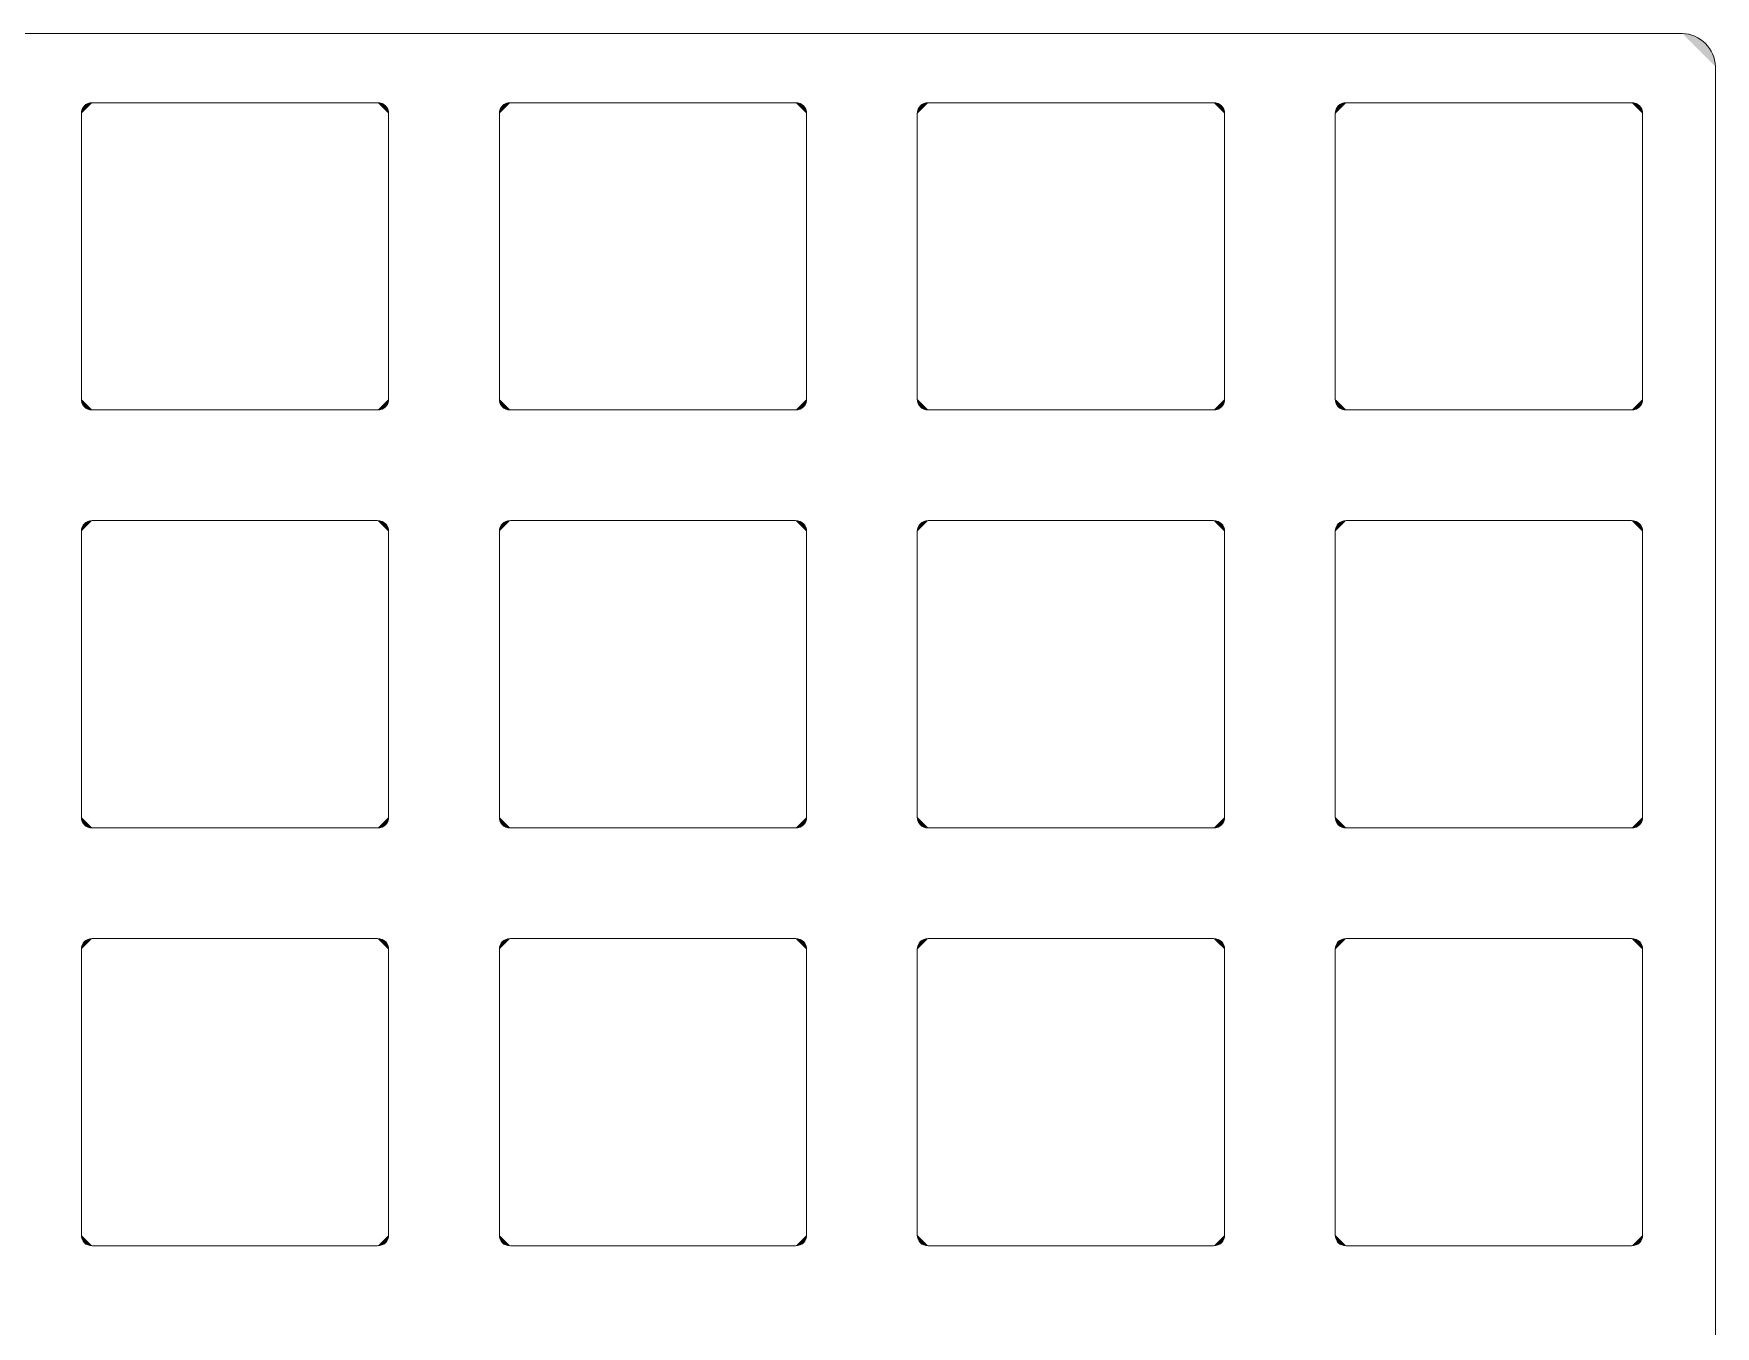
# Model space of a CAD drawing. Extents: x 173 to 988, y 261 to 653.
# Drawn here: x 770.4 to 987.6, y 476.6 to 643.6 of the extents above; entities that cross this region are included whole.
import ezdxf

# ---------------------------------------------------------------- set-up
doc = ezdxf.new("R2010")
doc.units = 0
doc.header["$MEASUREMENT"] = 0
doc.layers.add('Layer 1', color=7, linetype='Continuous', lineweight=0)

# ---------------------------------------------------------------- blocks, each defined once
blk = doc.blocks.new('Block_2')
at = {"layer": 'Layer 1', "true_color": 0x2f2d31, "transparency": 33554687}
h = blk.add_hatch(color=250, dxfattribs=at)
h.dxf.hatch_style = 2
edge = h.paths.add_edge_path()
edge.add_spline(control_points=[(938.55, 633.3), (938.55, 634.15), (939.12, 634.72), (939.97, 634.72)], knot_values=[0, 0, 0, 0, 1, 1, 1, 1], degree=3, periodic=0)
edge.add_line((939.97, 634.72), (938.55, 633.3))
h = blk.add_hatch(color=250, dxfattribs=at)
h.dxf.hatch_style = 2
edge = h.paths.add_edge_path()
edge.add_spline(control_points=[(939.97, 634.72), (939.97, 634.72), (976.82, 634.72), (976.82, 634.72)], knot_values=[0, 0, 0, 0, 1, 1, 1, 1], degree=3, periodic=0)
edge.add_line((976.82, 634.72), (939.97, 634.72))
h = blk.add_hatch(color=250, dxfattribs=at)
h.dxf.hatch_style = 2
edge = h.paths.add_edge_path()
edge.add_spline(control_points=[(884.56, 596.45), (884.56, 596.45), (884.56, 633.3), (884.56, 633.3)], knot_values=[0, 0, 0, 0, 1, 1, 1, 1], degree=3, periodic=0)
edge.add_line((884.56, 633.3), (884.56, 596.45))
h = blk.add_hatch(color=250, dxfattribs=at)
h.dxf.hatch_style = 2
edge = h.paths.add_edge_path()
edge.add_spline(control_points=[(978.24, 633.3), (978.24, 633.3), (978.24, 596.45), (978.24, 596.45)], knot_values=[0, 0, 0, 0, 1, 1, 1, 1], degree=3, periodic=0)
edge.add_line((978.24, 596.45), (978.24, 633.3))
h = blk.add_hatch(color=250, dxfattribs=at)
h.dxf.hatch_style = 2
edge = h.paths.add_edge_path()
edge.add_spline(control_points=[(777.99, 595.04), (777.14, 595.04), (776.58, 595.6), (776.58, 596.45)], knot_values=[0, 0, 0, 0, 1, 1, 1, 1], degree=3, periodic=0)
edge.add_line((776.58, 596.45), (777.99, 595.04))
h = blk.add_hatch(color=250, dxfattribs=at)
h.dxf.hatch_style = 2
edge = h.paths.add_edge_path()
edge.add_spline(control_points=[(922.83, 595.04), (922.83, 595.04), (885.98, 595.04), (885.98, 595.04)], knot_values=[0, 0, 0, 0, 1, 1, 1, 1], degree=3, periodic=0)
edge.add_line((885.98, 595.04), (922.83, 595.04))
h = blk.add_hatch(color=250, dxfattribs=at)
h.dxf.hatch_style = 2
edge = h.paths.add_edge_path()
edge.add_spline(control_points=[(976.82, 595.04), (976.82, 595.04), (939.97, 595.04), (939.97, 595.04)], knot_values=[0, 0, 0, 0, 1, 1, 1, 1], degree=3, periodic=0)
edge.add_line((939.97, 595.04), (976.82, 595.04))
h = blk.add_hatch(color=250, dxfattribs=at)
h.dxf.hatch_style = 2
edge = h.paths.add_edge_path()
edge.add_spline(control_points=[(776.58, 579.31), (776.58, 580.16), (777.14, 580.73), (777.99, 580.73)], knot_values=[0, 0, 0, 0, 1, 1, 1, 1], degree=3, periodic=0)
edge.add_line((777.99, 580.73), (776.58, 579.31))
h = blk.add_hatch(color=250, dxfattribs=at)
h.dxf.hatch_style = 2
edge = h.paths.add_edge_path()
edge.add_spline(control_points=[(814.84, 580.73), (815.69, 580.73), (816.26, 580.16), (816.26, 579.31)], knot_values=[0, 0, 0, 0, 1, 1, 1, 1], degree=3, periodic=0)
edge.add_line((816.26, 579.31), (814.84, 580.73))
h = blk.add_hatch(color=250, dxfattribs=at)
h.dxf.hatch_style = 2
edge = h.paths.add_edge_path()
edge.add_spline(control_points=[(885.98, 580.73), (885.98, 580.73), (922.83, 580.73), (922.83, 580.73)], knot_values=[0, 0, 0, 0, 1, 1, 1, 1], degree=3, periodic=0)
edge.add_line((922.83, 580.73), (885.98, 580.73))
h = blk.add_hatch(color=250, dxfattribs=at)
h.dxf.hatch_style = 2
edge = h.paths.add_edge_path()
edge.add_spline(control_points=[(884.56, 542.46), (884.56, 542.46), (884.56, 579.31), (884.56, 579.31)], knot_values=[0, 0, 0, 0, 1, 1, 1, 1], degree=3, periodic=0)
edge.add_line((884.56, 579.31), (884.56, 542.46))
h = blk.add_hatch(color=250, dxfattribs=at)
h.dxf.hatch_style = 2
edge = h.paths.add_edge_path()
edge.add_spline(control_points=[(777.99, 541.04), (777.14, 541.04), (776.58, 541.61), (776.58, 542.46)], knot_values=[0, 0, 0, 0, 1, 1, 1, 1], degree=3, periodic=0)
edge.add_line((776.58, 542.46), (777.99, 541.04))
h = blk.add_hatch(color=250, dxfattribs=at)
h.dxf.hatch_style = 2
edge = h.paths.add_edge_path()
edge.add_spline(control_points=[(831.99, 541.04), (831.14, 541.04), (830.57, 541.61), (830.57, 542.46)], knot_values=[0, 0, 0, 0, 1, 1, 1, 1], degree=3, periodic=0)
edge.add_line((830.57, 542.46), (831.99, 541.04))
h = blk.add_hatch(color=250, dxfattribs=at)
h.dxf.hatch_style = 2
edge = h.paths.add_edge_path()
edge.add_spline(control_points=[(814.84, 526.73), (815.69, 526.73), (816.26, 526.17), (816.26, 525.32)], knot_values=[0, 0, 0, 0, 1, 1, 1, 1], degree=3, periodic=0)
edge.add_line((816.26, 525.32), (814.84, 526.73))
h = blk.add_hatch(color=250, dxfattribs=at)
h.dxf.hatch_style = 2
edge = h.paths.add_edge_path()
edge.add_spline(control_points=[(830.57, 525.32), (830.57, 526.17), (831.14, 526.73), (831.99, 526.73)], knot_values=[0, 0, 0, 0, 1, 1, 1, 1], degree=3, periodic=0)
edge.add_line((831.99, 526.73), (830.57, 525.32))
h = blk.add_hatch(color=250, dxfattribs=at)
h.dxf.hatch_style = 2
edge = h.paths.add_edge_path()
edge.add_spline(control_points=[(938.55, 525.32), (938.55, 526.17), (939.12, 526.73), (939.97, 526.73)], knot_values=[0, 0, 0, 0, 1, 1, 1, 1], degree=3, periodic=0)
edge.add_line((939.97, 526.73), (938.55, 525.32))
h = blk.add_hatch(color=250, dxfattribs=at)
h.dxf.hatch_style = 2
edge = h.paths.add_edge_path()
edge.add_spline(control_points=[(976.82, 526.73), (977.67, 526.73), (978.24, 526.17), (978.24, 525.32)], knot_values=[0, 0, 0, 0, 1, 1, 1, 1], degree=3, periodic=0)
edge.add_line((978.24, 525.32), (976.82, 526.73))
h = blk.add_hatch(color=250, dxfattribs=at)
h.dxf.hatch_style = 2
edge = h.paths.add_edge_path()
edge.add_spline(control_points=[(938.55, 488.47), (938.55, 488.47), (938.55, 525.32), (938.55, 525.32)], knot_values=[0, 0, 0, 0, 1, 1, 1, 1], degree=3, periodic=0)
edge.add_line((938.55, 525.32), (938.55, 488.47))
h = blk.add_hatch(color=250, dxfattribs=at)
h.dxf.hatch_style = 2
edge = h.paths.add_edge_path()
edge.add_spline(control_points=[(777.99, 487.05), (777.14, 487.05), (776.58, 487.62), (776.58, 488.47)], knot_values=[0, 0, 0, 0, 1, 1, 1, 1], degree=3, periodic=0)
edge.add_line((776.58, 488.47), (777.99, 487.05))
h = blk.add_hatch(color=250, dxfattribs=at)
h.dxf.hatch_style = 2
edge = h.paths.add_edge_path()
edge.add_spline(control_points=[(868.84, 487.05), (868.84, 487.05), (831.99, 487.05), (831.99, 487.05)], knot_values=[0, 0, 0, 0, 1, 1, 1, 1], degree=3, periodic=0)
edge.add_line((831.99, 487.05), (868.84, 487.05))
h = blk.add_hatch(color=250, dxfattribs=at)
h.dxf.hatch_style = 2
edge = h.paths.add_edge_path()
edge.add_spline(control_points=[(922.83, 487.05), (922.83, 487.05), (885.98, 487.05), (885.98, 487.05)], knot_values=[0, 0, 0, 0, 1, 1, 1, 1], degree=3, periodic=0)
edge.add_line((885.98, 487.05), (922.83, 487.05))
at = {"layer": 'Layer 1', "color": 250, "lineweight": 5, "true_color": 0x2f2d31}
for points in [[(938.55, 633.3), (938.55, 634.15), (939.12, 634.72), (939.97, 634.72)], [(939.97, 634.72), (939.97, 634.72), (976.82, 634.72), (976.82, 634.72)], [(884.56, 596.45), (884.56, 596.45), (884.56, 633.3), (884.56, 633.3)], [(978.24, 633.3), (978.24, 633.3), (978.24, 596.45), (978.24, 596.45)], [(777.99, 595.04), (777.14, 595.04), (776.58, 595.6), (776.58, 596.45)], [(922.83, 595.04), (922.83, 595.04), (885.98, 595.04), (885.98, 595.04)], [(976.82, 595.04), (976.82, 595.04), (939.97, 595.04), (939.97, 595.04)], [(776.58, 579.31), (776.58, 580.16), (777.14, 580.73), (777.99, 580.73)], [(814.84, 580.73), (815.69, 580.73), (816.26, 580.16), (816.26, 579.31)], [(885.98, 580.73), (885.98, 580.73), (922.83, 580.73), (922.83, 580.73)], [(884.56, 542.46), (884.56, 542.46), (884.56, 579.31), (884.56, 579.31)], [(777.99, 541.04), (777.14, 541.04), (776.58, 541.61), (776.58, 542.46)], [(831.99, 541.04), (831.14, 541.04), (830.57, 541.61), (830.57, 542.46)], [(814.84, 526.73), (815.69, 526.73), (816.26, 526.17), (816.26, 525.32)], [(830.57, 525.32), (830.57, 526.17), (831.14, 526.73), (831.99, 526.73)], [(938.55, 525.32), (938.55, 526.17), (939.12, 526.73), (939.97, 526.73)], [(976.82, 526.73), (977.67, 526.73), (978.24, 526.17), (978.24, 525.32)], [(938.55, 488.47), (938.55, 488.47), (938.55, 525.32), (938.55, 525.32)], [(777.99, 487.05), (777.14, 487.05), (776.58, 487.62), (776.58, 488.47)], [(868.84, 487.05), (868.84, 487.05), (831.99, 487.05), (831.99, 487.05)], [(922.83, 487.05), (922.83, 487.05), (885.98, 487.05), (885.98, 487.05)]]:
    blk.add_open_spline(points, degree=3, dxfattribs=at)
blk = doc.blocks.new('Block_3')
at = {"layer": 'Layer 1', "true_color": 0x2f2d31, "transparency": 33554687}
h = blk.add_hatch(color=250, dxfattribs=at)
h.dxf.hatch_style = 2
edge = h.paths.add_edge_path()
edge.add_spline(control_points=[(814.84, 634.72), (815.69, 634.72), (816.26, 634.15), (816.26, 633.3)], knot_values=[0, 0, 0, 0, 1, 1, 1, 1], degree=3, periodic=0)
edge.add_line((816.26, 633.3), (814.84, 634.72))
h = blk.add_hatch(color=250, dxfattribs=at)
h.dxf.hatch_style = 2
edge = h.paths.add_edge_path()
edge.add_spline(control_points=[(884.56, 633.3), (884.56, 634.15), (885.13, 634.72), (885.98, 634.72)], knot_values=[0, 0, 0, 0, 1, 1, 1, 1], degree=3, periodic=0)
edge.add_line((885.98, 634.72), (884.56, 633.3))
h = blk.add_hatch(color=250, dxfattribs=at)
h.dxf.hatch_style = 2
edge = h.paths.add_edge_path()
edge.add_spline(control_points=[(776.58, 596.45), (776.58, 596.45), (776.58, 633.3), (776.58, 633.3)], knot_values=[0, 0, 0, 0, 1, 1, 1, 1], degree=3, periodic=0)
edge.add_line((776.58, 633.3), (776.58, 596.45))
h = blk.add_hatch(color=250, dxfattribs=at)
h.dxf.hatch_style = 2
edge = h.paths.add_edge_path()
edge.add_spline(control_points=[(870.25, 596.45), (870.25, 595.6), (869.69, 595.04), (868.84, 595.04)], knot_values=[0, 0, 0, 0, 1, 1, 1, 1], degree=3, periodic=0)
edge.add_line((868.84, 595.04), (870.25, 596.45))
h = blk.add_hatch(color=250, dxfattribs=at)
h.dxf.hatch_style = 2
edge = h.paths.add_edge_path()
edge.add_spline(control_points=[(978.24, 579.31), (978.24, 579.31), (978.24, 542.46), (978.24, 542.46)], knot_values=[0, 0, 0, 0, 1, 1, 1, 1], degree=3, periodic=0)
edge.add_line((978.24, 542.46), (978.24, 579.31))
h = blk.add_hatch(color=250, dxfattribs=at)
h.dxf.hatch_style = 2
edge = h.paths.add_edge_path()
edge.add_spline(control_points=[(816.26, 542.46), (816.26, 541.61), (815.69, 541.04), (814.84, 541.04)], knot_values=[0, 0, 0, 0, 1, 1, 1, 1], degree=3, periodic=0)
edge.add_line((814.84, 541.04), (816.26, 542.46))
h = blk.add_hatch(color=250, dxfattribs=at)
h.dxf.hatch_style = 2
edge = h.paths.add_edge_path()
edge.add_spline(control_points=[(868.84, 541.04), (868.84, 541.04), (831.99, 541.04), (831.99, 541.04)], knot_values=[0, 0, 0, 0, 1, 1, 1, 1], degree=3, periodic=0)
edge.add_line((831.99, 541.04), (868.84, 541.04))
h = blk.add_hatch(color=250, dxfattribs=at)
h.dxf.hatch_style = 2
edge = h.paths.add_edge_path()
edge.add_spline(control_points=[(924.25, 542.46), (924.25, 541.61), (923.68, 541.04), (922.83, 541.04)], knot_values=[0, 0, 0, 0, 1, 1, 1, 1], degree=3, periodic=0)
edge.add_line((922.83, 541.04), (924.25, 542.46))
h = blk.add_hatch(color=250, dxfattribs=at)
h.dxf.hatch_style = 2
edge = h.paths.add_edge_path()
edge.add_spline(control_points=[(777.99, 526.73), (777.99, 526.73), (814.84, 526.73), (814.84, 526.73)], knot_values=[0, 0, 0, 0, 1, 1, 1, 1], degree=3, periodic=0)
edge.add_line((814.84, 526.73), (777.99, 526.73))
h = blk.add_hatch(color=250, dxfattribs=at)
h.dxf.hatch_style = 2
edge = h.paths.add_edge_path()
edge.add_spline(control_points=[(868.84, 526.73), (869.69, 526.73), (870.25, 526.17), (870.25, 525.32)], knot_values=[0, 0, 0, 0, 1, 1, 1, 1], degree=3, periodic=0)
edge.add_line((870.25, 525.32), (868.84, 526.73))
h = blk.add_hatch(color=250, dxfattribs=at)
h.dxf.hatch_style = 2
edge = h.paths.add_edge_path()
edge.add_spline(control_points=[(816.26, 525.32), (816.26, 525.32), (816.26, 488.47), (816.26, 488.47)], knot_values=[0, 0, 0, 0, 1, 1, 1, 1], degree=3, periodic=0)
edge.add_line((816.26, 488.47), (816.26, 525.32))
h = blk.add_hatch(color=250, dxfattribs=at)
h.dxf.hatch_style = 2
edge = h.paths.add_edge_path()
edge.add_spline(control_points=[(870.25, 525.32), (870.25, 525.32), (870.25, 488.47), (870.25, 488.47)], knot_values=[0, 0, 0, 0, 1, 1, 1, 1], degree=3, periodic=0)
edge.add_line((870.25, 488.47), (870.25, 525.32))
h = blk.add_hatch(color=250, dxfattribs=at)
h.dxf.hatch_style = 2
edge = h.paths.add_edge_path()
edge.add_spline(control_points=[(976.82, 487.05), (976.82, 487.05), (939.97, 487.05), (939.97, 487.05)], knot_values=[0, 0, 0, 0, 1, 1, 1, 1], degree=3, periodic=0)
edge.add_line((939.97, 487.05), (976.82, 487.05))
h = blk.add_hatch(color=250, dxfattribs=at)
h.dxf.hatch_style = 2
edge = h.paths.add_edge_path()
edge.add_spline(control_points=[(978.24, 488.47), (978.24, 487.62), (977.67, 487.05), (976.82, 487.05)], knot_values=[0, 0, 0, 0, 1, 1, 1, 1], degree=3, periodic=0)
edge.add_line((976.82, 487.05), (978.24, 488.47))
at = {"layer": 'Layer 1', "color": 250, "lineweight": 5, "true_color": 0x2f2d31}
for points in [[(814.84, 634.72), (815.69, 634.72), (816.26, 634.15), (816.26, 633.3)], [(884.56, 633.3), (884.56, 634.15), (885.13, 634.72), (885.98, 634.72)], [(776.58, 596.45), (776.58, 596.45), (776.58, 633.3), (776.58, 633.3)], [(870.25, 596.45), (870.25, 595.6), (869.69, 595.04), (868.84, 595.04)], [(978.24, 579.31), (978.24, 579.31), (978.24, 542.46), (978.24, 542.46)], [(816.26, 542.46), (816.26, 541.61), (815.69, 541.04), (814.84, 541.04)], [(868.84, 541.04), (868.84, 541.04), (831.99, 541.04), (831.99, 541.04)], [(924.25, 542.46), (924.25, 541.61), (923.68, 541.04), (922.83, 541.04)], [(777.99, 526.73), (777.99, 526.73), (814.84, 526.73), (814.84, 526.73)], [(868.84, 526.73), (869.69, 526.73), (870.25, 526.17), (870.25, 525.32)], [(816.26, 525.32), (816.26, 525.32), (816.26, 488.47), (816.26, 488.47)], [(870.25, 525.32), (870.25, 525.32), (870.25, 488.47), (870.25, 488.47)], [(976.82, 487.05), (976.82, 487.05), (939.97, 487.05), (939.97, 487.05)], [(978.24, 488.47), (978.24, 487.62), (977.67, 487.05), (976.82, 487.05)]]:
    blk.add_open_spline(points, degree=3, dxfattribs=at)
blk = doc.blocks.new('Block_4')
at = {"layer": 'Layer 1', "true_color": 0x2f2d31, "transparency": 33554687}
h = blk.add_hatch(color=250, dxfattribs=at)
h.dxf.hatch_style = 2
edge = h.paths.add_edge_path()
edge.add_spline(control_points=[(885.98, 595.04), (885.13, 595.04), (884.56, 595.6), (884.56, 596.45)], knot_values=[0, 0, 0, 0, 1, 1, 1, 1], degree=3, periodic=0)
edge.add_line((884.56, 596.45), (885.98, 595.04))
h = blk.add_hatch(color=250, dxfattribs=at)
h.dxf.hatch_style = 2
edge = h.paths.add_edge_path()
edge.add_spline(control_points=[(830.57, 579.31), (830.57, 580.16), (831.14, 580.73), (831.99, 580.73)], knot_values=[0, 0, 0, 0, 1, 1, 1, 1], degree=3, periodic=0)
edge.add_line((831.99, 580.73), (830.57, 579.31))
h = blk.add_hatch(color=250, dxfattribs=at)
h.dxf.hatch_style = 2
edge = h.paths.add_edge_path()
edge.add_spline(control_points=[(976.82, 580.73), (977.67, 580.73), (978.24, 580.16), (978.24, 579.31)], knot_values=[0, 0, 0, 0, 1, 1, 1, 1], degree=3, periodic=0)
edge.add_line((978.24, 579.31), (976.82, 580.73))
h = blk.add_hatch(color=250, dxfattribs=at)
h.dxf.hatch_style = 2
edge = h.paths.add_edge_path()
edge.add_spline(control_points=[(830.57, 542.46), (830.57, 542.46), (830.57, 579.31), (830.57, 579.31)], knot_values=[0, 0, 0, 0, 1, 1, 1, 1], degree=3, periodic=0)
edge.add_line((830.57, 579.31), (830.57, 542.46))
at = {"layer": 'Layer 1', "color": 250, "lineweight": 5, "true_color": 0x2f2d31}
for points in [[(885.98, 595.04), (885.13, 595.04), (884.56, 595.6), (884.56, 596.45)], [(830.57, 579.31), (830.57, 580.16), (831.14, 580.73), (831.99, 580.73)], [(976.82, 580.73), (977.67, 580.73), (978.24, 580.16), (978.24, 579.31)], [(830.57, 542.46), (830.57, 542.46), (830.57, 579.31), (830.57, 579.31)]]:
    blk.add_open_spline(points, degree=3, dxfattribs=at)
blk = doc.blocks.new('Block_5')
at = {"layer": 'Layer 1', "true_color": 0x2f2d31, "transparency": 33554687}
h = blk.add_hatch(color=250, dxfattribs=at)
h.dxf.hatch_style = 2
edge = h.paths.add_edge_path()
edge.add_spline(control_points=[(983.39, 643.65), (983.39, 643.65), (547.42, 643.65), (547.42, 643.65)], knot_values=[0, 0, 0, 0, 1, 1, 1, 1], degree=3, periodic=0)
edge.add_line((547.42, 643.65), (983.39, 643.65))
at = {"layer": 'Layer 1', "color": 250, "lineweight": 20, "true_color": 0x2f2d31}
blk.add_open_spline([(983.39, 643.65), (983.39, 643.65), (547.42, 643.65), (547.42, 643.65)], degree=3, dxfattribs=at)
blk = doc.blocks.new('Block_6')
at = {"layer": 'Layer 1', "true_color": 0x2f2d31, "transparency": 33554687}
h = blk.add_hatch(color=250, dxfattribs=at)
h.dxf.hatch_style = 2
edge = h.paths.add_edge_path()
edge.add_spline(control_points=[(776.58, 633.3), (776.58, 634.15), (777.14, 634.72), (777.99, 634.72)], knot_values=[0, 0, 0, 0, 1, 1, 1, 1], degree=3, periodic=0)
edge.add_line((777.99, 634.72), (776.58, 633.3))
h = blk.add_hatch(color=250, dxfattribs=at)
h.dxf.hatch_style = 2
edge = h.paths.add_edge_path()
edge.add_spline(control_points=[(868.84, 634.72), (869.69, 634.72), (870.25, 634.15), (870.25, 633.3)], knot_values=[0, 0, 0, 0, 1, 1, 1, 1], degree=3, periodic=0)
edge.add_line((870.25, 633.3), (868.84, 634.72))
h = blk.add_hatch(color=250, dxfattribs=at)
h.dxf.hatch_style = 2
edge = h.paths.add_edge_path()
edge.add_spline(control_points=[(922.83, 634.72), (923.68, 634.72), (924.25, 634.15), (924.25, 633.3)], knot_values=[0, 0, 0, 0, 1, 1, 1, 1], degree=3, periodic=0)
edge.add_line((924.25, 633.3), (922.83, 634.72))
h = blk.add_hatch(color=250, dxfattribs=at)
h.dxf.hatch_style = 2
edge = h.paths.add_edge_path()
edge.add_spline(control_points=[(976.82, 634.72), (977.67, 634.72), (978.24, 634.15), (978.24, 633.3)], knot_values=[0, 0, 0, 0, 1, 1, 1, 1], degree=3, periodic=0)
edge.add_line((978.24, 633.3), (976.82, 634.72))
h = blk.add_hatch(color=250, dxfattribs=at)
h.dxf.hatch_style = 2
edge = h.paths.add_edge_path()
edge.add_spline(control_points=[(830.57, 596.45), (830.57, 596.45), (830.57, 633.3), (830.57, 633.3)], knot_values=[0, 0, 0, 0, 1, 1, 1, 1], degree=3, periodic=0)
edge.add_line((830.57, 633.3), (830.57, 596.45))
h = blk.add_hatch(color=250, dxfattribs=at)
h.dxf.hatch_style = 2
edge = h.paths.add_edge_path()
edge.add_spline(control_points=[(831.99, 580.73), (831.99, 580.73), (868.84, 580.73), (868.84, 580.73)], knot_values=[0, 0, 0, 0, 1, 1, 1, 1], degree=3, periodic=0)
edge.add_line((868.84, 580.73), (831.99, 580.73))
h = blk.add_hatch(color=250, dxfattribs=at)
h.dxf.hatch_style = 2
edge = h.paths.add_edge_path()
edge.add_spline(control_points=[(884.56, 579.31), (884.56, 580.16), (885.13, 580.73), (885.98, 580.73)], knot_values=[0, 0, 0, 0, 1, 1, 1, 1], degree=3, periodic=0)
edge.add_line((885.98, 580.73), (884.56, 579.31))
h = blk.add_hatch(color=250, dxfattribs=at)
h.dxf.hatch_style = 2
edge = h.paths.add_edge_path()
edge.add_spline(control_points=[(938.55, 579.31), (938.55, 580.16), (939.12, 580.73), (939.97, 580.73)], knot_values=[0, 0, 0, 0, 1, 1, 1, 1], degree=3, periodic=0)
edge.add_line((939.97, 580.73), (938.55, 579.31))
h = blk.add_hatch(color=250, dxfattribs=at)
h.dxf.hatch_style = 2
edge = h.paths.add_edge_path()
edge.add_spline(control_points=[(776.58, 542.46), (776.58, 542.46), (776.58, 579.31), (776.58, 579.31)], knot_values=[0, 0, 0, 0, 1, 1, 1, 1], degree=3, periodic=0)
edge.add_line((776.58, 579.31), (776.58, 542.46))
h = blk.add_hatch(color=250, dxfattribs=at)
h.dxf.hatch_style = 2
edge = h.paths.add_edge_path()
edge.add_spline(control_points=[(816.26, 579.31), (816.26, 579.31), (816.26, 542.46), (816.26, 542.46)], knot_values=[0, 0, 0, 0, 1, 1, 1, 1], degree=3, periodic=0)
edge.add_line((816.26, 542.46), (816.26, 579.31))
h = blk.add_hatch(color=250, dxfattribs=at)
h.dxf.hatch_style = 2
edge = h.paths.add_edge_path()
edge.add_spline(control_points=[(814.84, 541.04), (814.84, 541.04), (777.99, 541.04), (777.99, 541.04)], knot_values=[0, 0, 0, 0, 1, 1, 1, 1], degree=3, periodic=0)
edge.add_line((777.99, 541.04), (814.84, 541.04))
h = blk.add_hatch(color=250, dxfattribs=at)
h.dxf.hatch_style = 2
edge = h.paths.add_edge_path()
edge.add_spline(control_points=[(870.25, 542.46), (870.25, 541.61), (869.69, 541.04), (868.84, 541.04)], knot_values=[0, 0, 0, 0, 1, 1, 1, 1], degree=3, periodic=0)
edge.add_line((868.84, 541.04), (870.25, 542.46))
h = blk.add_hatch(color=250, dxfattribs=at)
h.dxf.hatch_style = 2
edge = h.paths.add_edge_path()
edge.add_spline(control_points=[(978.24, 542.46), (978.24, 541.61), (977.67, 541.04), (976.82, 541.04)], knot_values=[0, 0, 0, 0, 1, 1, 1, 1], degree=3, periodic=0)
edge.add_line((976.82, 541.04), (978.24, 542.46))
h = blk.add_hatch(color=250, dxfattribs=at)
h.dxf.hatch_style = 2
edge = h.paths.add_edge_path()
edge.add_spline(control_points=[(831.99, 526.73), (831.99, 526.73), (868.84, 526.73), (868.84, 526.73)], knot_values=[0, 0, 0, 0, 1, 1, 1, 1], degree=3, periodic=0)
edge.add_line((868.84, 526.73), (831.99, 526.73))
h = blk.add_hatch(color=250, dxfattribs=at)
h.dxf.hatch_style = 2
edge = h.paths.add_edge_path()
edge.add_spline(control_points=[(885.98, 526.73), (885.98, 526.73), (922.83, 526.73), (922.83, 526.73)], knot_values=[0, 0, 0, 0, 1, 1, 1, 1], degree=3, periodic=0)
edge.add_line((922.83, 526.73), (885.98, 526.73))
h = blk.add_hatch(color=250, dxfattribs=at)
h.dxf.hatch_style = 2
edge = h.paths.add_edge_path()
edge.add_spline(control_points=[(776.58, 488.47), (776.58, 488.47), (776.58, 525.32), (776.58, 525.32)], knot_values=[0, 0, 0, 0, 1, 1, 1, 1], degree=3, periodic=0)
edge.add_line((776.58, 525.32), (776.58, 488.47))
h = blk.add_hatch(color=250, dxfattribs=at)
h.dxf.hatch_style = 2
edge = h.paths.add_edge_path()
edge.add_spline(control_points=[(884.56, 488.47), (884.56, 488.47), (884.56, 525.32), (884.56, 525.32)], knot_values=[0, 0, 0, 0, 1, 1, 1, 1], degree=3, periodic=0)
edge.add_line((884.56, 525.32), (884.56, 488.47))
h = blk.add_hatch(color=250, dxfattribs=at)
h.dxf.hatch_style = 2
edge = h.paths.add_edge_path()
edge.add_spline(control_points=[(924.25, 525.32), (924.25, 525.32), (924.25, 488.47), (924.25, 488.47)], knot_values=[0, 0, 0, 0, 1, 1, 1, 1], degree=3, periodic=0)
edge.add_line((924.25, 488.47), (924.25, 525.32))
h = blk.add_hatch(color=250, dxfattribs=at)
h.dxf.hatch_style = 2
edge = h.paths.add_edge_path()
edge.add_spline(control_points=[(814.84, 487.05), (814.84, 487.05), (777.99, 487.05), (777.99, 487.05)], knot_values=[0, 0, 0, 0, 1, 1, 1, 1], degree=3, periodic=0)
edge.add_line((777.99, 487.05), (814.84, 487.05))
h = blk.add_hatch(color=250, dxfattribs=at)
h.dxf.hatch_style = 2
edge = h.paths.add_edge_path()
edge.add_spline(control_points=[(885.98, 487.05), (885.13, 487.05), (884.56, 487.62), (884.56, 488.47)], knot_values=[0, 0, 0, 0, 1, 1, 1, 1], degree=3, periodic=0)
edge.add_line((884.56, 488.47), (885.98, 487.05))
at = {"layer": 'Layer 1', "color": 250, "lineweight": 5, "true_color": 0x2f2d31}
for points in [[(776.58, 633.3), (776.58, 634.15), (777.14, 634.72), (777.99, 634.72)], [(868.84, 634.72), (869.69, 634.72), (870.25, 634.15), (870.25, 633.3)], [(922.83, 634.72), (923.68, 634.72), (924.25, 634.15), (924.25, 633.3)], [(976.82, 634.72), (977.67, 634.72), (978.24, 634.15), (978.24, 633.3)], [(830.57, 596.45), (830.57, 596.45), (830.57, 633.3), (830.57, 633.3)], [(831.99, 580.73), (831.99, 580.73), (868.84, 580.73), (868.84, 580.73)], [(884.56, 579.31), (884.56, 580.16), (885.13, 580.73), (885.98, 580.73)], [(938.55, 579.31), (938.55, 580.16), (939.12, 580.73), (939.97, 580.73)], [(776.58, 542.46), (776.58, 542.46), (776.58, 579.31), (776.58, 579.31)], [(816.26, 579.31), (816.26, 579.31), (816.26, 542.46), (816.26, 542.46)], [(814.84, 541.04), (814.84, 541.04), (777.99, 541.04), (777.99, 541.04)], [(870.25, 542.46), (870.25, 541.61), (869.69, 541.04), (868.84, 541.04)], [(978.24, 542.46), (978.24, 541.61), (977.67, 541.04), (976.82, 541.04)], [(831.99, 526.73), (831.99, 526.73), (868.84, 526.73), (868.84, 526.73)], [(885.98, 526.73), (885.98, 526.73), (922.83, 526.73), (922.83, 526.73)], [(776.58, 488.47), (776.58, 488.47), (776.58, 525.32), (776.58, 525.32)], [(884.56, 488.47), (884.56, 488.47), (884.56, 525.32), (884.56, 525.32)], [(924.25, 525.32), (924.25, 525.32), (924.25, 488.47), (924.25, 488.47)], [(814.84, 487.05), (814.84, 487.05), (777.99, 487.05), (777.99, 487.05)], [(885.98, 487.05), (885.13, 487.05), (884.56, 487.62), (884.56, 488.47)]]:
    blk.add_open_spline(points, degree=3, dxfattribs=at)
blk = doc.blocks.new('Block_7')
at = {"layer": 'Layer 1', "true_color": 0x2f2d31, "transparency": 33554687}
h = blk.add_hatch(color=250, dxfattribs=at)
h.dxf.hatch_style = 2
edge = h.paths.add_edge_path()
edge.add_spline(control_points=[(830.57, 633.3), (830.57, 634.15), (831.14, 634.72), (831.99, 634.72)], knot_values=[0, 0, 0, 0, 1, 1, 1, 1], degree=3, periodic=0)
edge.add_line((831.99, 634.72), (830.57, 633.3))
h = blk.add_hatch(color=250, dxfattribs=at)
h.dxf.hatch_style = 2
edge = h.paths.add_edge_path()
edge.add_spline(control_points=[(939.97, 580.73), (939.97, 580.73), (976.82, 580.73), (976.82, 580.73)], knot_values=[0, 0, 0, 0, 1, 1, 1, 1], degree=3, periodic=0)
edge.add_line((976.82, 580.73), (939.97, 580.73))
h = blk.add_hatch(color=250, dxfattribs=at)
h.dxf.hatch_style = 2
edge = h.paths.add_edge_path()
edge.add_spline(control_points=[(870.25, 579.31), (870.25, 579.31), (870.25, 542.46), (870.25, 542.46)], knot_values=[0, 0, 0, 0, 1, 1, 1, 1], degree=3, periodic=0)
edge.add_line((870.25, 542.46), (870.25, 579.31))
h = blk.add_hatch(color=250, dxfattribs=at)
h.dxf.hatch_style = 2
edge = h.paths.add_edge_path()
edge.add_spline(control_points=[(938.55, 542.46), (938.55, 542.46), (938.55, 579.31), (938.55, 579.31)], knot_values=[0, 0, 0, 0, 1, 1, 1, 1], degree=3, periodic=0)
edge.add_line((938.55, 579.31), (938.55, 542.46))
h = blk.add_hatch(color=250, dxfattribs=at)
h.dxf.hatch_style = 2
edge = h.paths.add_edge_path()
edge.add_spline(control_points=[(939.97, 526.73), (939.97, 526.73), (976.82, 526.73), (976.82, 526.73)], knot_values=[0, 0, 0, 0, 1, 1, 1, 1], degree=3, periodic=0)
edge.add_line((976.82, 526.73), (939.97, 526.73))
h = blk.add_hatch(color=250, dxfattribs=at)
h.dxf.hatch_style = 2
edge = h.paths.add_edge_path()
edge.add_spline(control_points=[(870.25, 488.47), (870.25, 487.62), (869.69, 487.05), (868.84, 487.05)], knot_values=[0, 0, 0, 0, 1, 1, 1, 1], degree=3, periodic=0)
edge.add_line((868.84, 487.05), (870.25, 488.47))
at = {"layer": 'Layer 1', "color": 250, "lineweight": 5, "true_color": 0x2f2d31}
for points in [[(830.57, 633.3), (830.57, 634.15), (831.14, 634.72), (831.99, 634.72)], [(939.97, 580.73), (939.97, 580.73), (976.82, 580.73), (976.82, 580.73)], [(870.25, 579.31), (870.25, 579.31), (870.25, 542.46), (870.25, 542.46)], [(938.55, 542.46), (938.55, 542.46), (938.55, 579.31), (938.55, 579.31)], [(939.97, 526.73), (939.97, 526.73), (976.82, 526.73), (976.82, 526.73)], [(870.25, 488.47), (870.25, 487.62), (869.69, 487.05), (868.84, 487.05)]]:
    blk.add_open_spline(points, degree=3, dxfattribs=at)
blk = doc.blocks.new('Block_8')
at = {"layer": 'Layer 1', "true_color": 0x2f2d31, "transparency": 33554687}
h = blk.add_hatch(color=250, dxfattribs=at)
h.dxf.hatch_style = 2
edge = h.paths.add_edge_path()
edge.add_spline(control_points=[(831.99, 634.72), (831.99, 634.72), (868.84, 634.72), (868.84, 634.72)], knot_values=[0, 0, 0, 0, 1, 1, 1, 1], degree=3, periodic=0)
edge.add_line((868.84, 634.72), (831.99, 634.72))
h = blk.add_hatch(color=250, dxfattribs=at)
h.dxf.hatch_style = 2
edge = h.paths.add_edge_path()
edge.add_spline(control_points=[(777.99, 580.73), (777.99, 580.73), (814.84, 580.73), (814.84, 580.73)], knot_values=[0, 0, 0, 0, 1, 1, 1, 1], degree=3, periodic=0)
edge.add_line((814.84, 580.73), (777.99, 580.73))
h = blk.add_hatch(color=250, dxfattribs=at)
h.dxf.hatch_style = 2
edge = h.paths.add_edge_path()
edge.add_spline(control_points=[(924.25, 579.31), (924.25, 579.31), (924.25, 542.46), (924.25, 542.46)], knot_values=[0, 0, 0, 0, 1, 1, 1, 1], degree=3, periodic=0)
edge.add_line((924.25, 542.46), (924.25, 579.31))
h = blk.add_hatch(color=250, dxfattribs=at)
h.dxf.hatch_style = 2
edge = h.paths.add_edge_path()
edge.add_spline(control_points=[(830.57, 488.47), (830.57, 488.47), (830.57, 525.32), (830.57, 525.32)], knot_values=[0, 0, 0, 0, 1, 1, 1, 1], degree=3, periodic=0)
edge.add_line((830.57, 525.32), (830.57, 488.47))
at = {"layer": 'Layer 1', "color": 250, "lineweight": 5, "true_color": 0x2f2d31}
for points in [[(831.99, 634.72), (831.99, 634.72), (868.84, 634.72), (868.84, 634.72)], [(777.99, 580.73), (777.99, 580.73), (814.84, 580.73), (814.84, 580.73)], [(924.25, 579.31), (924.25, 579.31), (924.25, 542.46), (924.25, 542.46)], [(830.57, 488.47), (830.57, 488.47), (830.57, 525.32), (830.57, 525.32)]]:
    blk.add_open_spline(points, degree=3, dxfattribs=at)
blk = doc.blocks.new('Block_9')
at = {"layer": 'Layer 1', "true_color": 0x2f2d31, "transparency": 33554687}
h = blk.add_hatch(color=250, dxfattribs=at)
h.dxf.hatch_style = 2
edge = h.paths.add_edge_path()
edge.add_spline(control_points=[(939.97, 541.04), (939.12, 541.04), (938.55, 541.61), (938.55, 542.46)], knot_values=[0, 0, 0, 0, 1, 1, 1, 1], degree=3, periodic=0)
edge.add_line((938.55, 542.46), (939.97, 541.04))
h = blk.add_hatch(color=250, dxfattribs=at)
h.dxf.hatch_style = 2
edge = h.paths.add_edge_path()
edge.add_spline(control_points=[(831.99, 487.05), (831.14, 487.05), (830.57, 487.62), (830.57, 488.47)], knot_values=[0, 0, 0, 0, 1, 1, 1, 1], degree=3, periodic=0)
edge.add_line((830.57, 488.47), (831.99, 487.05))
at = {"layer": 'Layer 1', "color": 250, "lineweight": 5, "true_color": 0x2f2d31}
for points in [[(939.97, 541.04), (939.12, 541.04), (938.55, 541.61), (938.55, 542.46)], [(831.99, 487.05), (831.14, 487.05), (830.57, 487.62), (830.57, 488.47)]]:
    blk.add_open_spline(points, degree=3, dxfattribs=at)
blk = doc.blocks.new('Block_10')
at = {"layer": 'Layer 1', "true_color": 0x2f2d31, "transparency": 33554687}
h = blk.add_hatch(color=250, dxfattribs=at)
h.dxf.hatch_style = 2
edge = h.paths.add_edge_path()
edge.add_spline(control_points=[(885.98, 634.72), (885.98, 634.72), (922.83, 634.72), (922.83, 634.72)], knot_values=[0, 0, 0, 0, 1, 1, 1, 1], degree=3, periodic=0)
edge.add_line((922.83, 634.72), (885.98, 634.72))
h = blk.add_hatch(color=250, dxfattribs=at)
h.dxf.hatch_style = 2
edge = h.paths.add_edge_path()
edge.add_spline(control_points=[(924.25, 488.47), (924.25, 487.62), (923.68, 487.05), (922.83, 487.05)], knot_values=[0, 0, 0, 0, 1, 1, 1, 1], degree=3, periodic=0)
edge.add_line((922.83, 487.05), (924.25, 488.47))
at = {"layer": 'Layer 1', "color": 250, "lineweight": 5, "true_color": 0x2f2d31}
for points in [[(885.98, 634.72), (885.98, 634.72), (922.83, 634.72), (922.83, 634.72)], [(924.25, 488.47), (924.25, 487.62), (923.68, 487.05), (922.83, 487.05)]]:
    blk.add_open_spline(points, degree=3, dxfattribs=at)
blk = doc.blocks.new('Block_11')
at = {"layer": 'Layer 1', "true_color": 0x2f2d31, "transparency": 33554687}
h = blk.add_hatch(color=250, dxfattribs=at)
h.dxf.hatch_style = 2
edge = h.paths.add_edge_path()
edge.add_spline(control_points=[(777.99, 634.72), (777.99, 634.72), (814.84, 634.72), (814.84, 634.72)], knot_values=[0, 0, 0, 0, 1, 1, 1, 1], degree=3, periodic=0)
edge.add_line((814.84, 634.72), (777.99, 634.72))
h = blk.add_hatch(color=250, dxfattribs=at)
h.dxf.hatch_style = 2
edge = h.paths.add_edge_path()
edge.add_spline(control_points=[(816.26, 633.3), (816.26, 633.3), (816.26, 596.45), (816.26, 596.45)], knot_values=[0, 0, 0, 0, 1, 1, 1, 1], degree=3, periodic=0)
edge.add_line((816.26, 596.45), (816.26, 633.3))
h = blk.add_hatch(color=250, dxfattribs=at)
h.dxf.hatch_style = 2
edge = h.paths.add_edge_path()
edge.add_spline(control_points=[(870.25, 633.3), (870.25, 633.3), (870.25, 596.45), (870.25, 596.45)], knot_values=[0, 0, 0, 0, 1, 1, 1, 1], degree=3, periodic=0)
edge.add_line((870.25, 596.45), (870.25, 633.3))
h = blk.add_hatch(color=250, dxfattribs=at)
h.dxf.hatch_style = 2
edge = h.paths.add_edge_path()
edge.add_spline(control_points=[(924.25, 633.3), (924.25, 633.3), (924.25, 596.45), (924.25, 596.45)], knot_values=[0, 0, 0, 0, 1, 1, 1, 1], degree=3, periodic=0)
edge.add_line((924.25, 596.45), (924.25, 633.3))
h = blk.add_hatch(color=250, dxfattribs=at)
h.dxf.hatch_style = 2
edge = h.paths.add_edge_path()
edge.add_spline(control_points=[(938.55, 596.45), (938.55, 596.45), (938.55, 633.3), (938.55, 633.3)], knot_values=[0, 0, 0, 0, 1, 1, 1, 1], degree=3, periodic=0)
edge.add_line((938.55, 633.3), (938.55, 596.45))
h = blk.add_hatch(color=250, dxfattribs=at)
h.dxf.hatch_style = 2
edge = h.paths.add_edge_path()
edge.add_spline(control_points=[(816.26, 596.45), (816.26, 595.6), (815.69, 595.04), (814.84, 595.04)], knot_values=[0, 0, 0, 0, 1, 1, 1, 1], degree=3, periodic=0)
edge.add_line((814.84, 595.04), (816.26, 596.45))
h = blk.add_hatch(color=250, dxfattribs=at)
h.dxf.hatch_style = 2
edge = h.paths.add_edge_path()
edge.add_spline(control_points=[(831.99, 595.04), (831.14, 595.04), (830.57, 595.6), (830.57, 596.45)], knot_values=[0, 0, 0, 0, 1, 1, 1, 1], degree=3, periodic=0)
edge.add_line((830.57, 596.45), (831.99, 595.04))
h = blk.add_hatch(color=250, dxfattribs=at)
h.dxf.hatch_style = 2
edge = h.paths.add_edge_path()
edge.add_spline(control_points=[(924.25, 596.45), (924.25, 595.6), (923.68, 595.04), (922.83, 595.04)], knot_values=[0, 0, 0, 0, 1, 1, 1, 1], degree=3, periodic=0)
edge.add_line((922.83, 595.04), (924.25, 596.45))
h = blk.add_hatch(color=250, dxfattribs=at)
h.dxf.hatch_style = 2
edge = h.paths.add_edge_path()
edge.add_spline(control_points=[(939.97, 595.04), (939.12, 595.04), (938.55, 595.6), (938.55, 596.45)], knot_values=[0, 0, 0, 0, 1, 1, 1, 1], degree=3, periodic=0)
edge.add_line((938.55, 596.45), (939.97, 595.04))
h = blk.add_hatch(color=250, dxfattribs=at)
h.dxf.hatch_style = 2
edge = h.paths.add_edge_path()
edge.add_spline(control_points=[(978.24, 596.45), (978.24, 595.6), (977.67, 595.04), (976.82, 595.04)], knot_values=[0, 0, 0, 0, 1, 1, 1, 1], degree=3, periodic=0)
edge.add_line((976.82, 595.04), (978.24, 596.45))
h = blk.add_hatch(color=250, dxfattribs=at)
h.dxf.hatch_style = 2
edge = h.paths.add_edge_path()
edge.add_spline(control_points=[(814.84, 595.04), (814.84, 595.04), (777.99, 595.04), (777.99, 595.04)], knot_values=[0, 0, 0, 0, 1, 1, 1, 1], degree=3, periodic=0)
edge.add_line((777.99, 595.04), (814.84, 595.04))
h = blk.add_hatch(color=250, dxfattribs=at)
h.dxf.hatch_style = 2
edge = h.paths.add_edge_path()
edge.add_spline(control_points=[(868.84, 595.04), (868.84, 595.04), (831.99, 595.04), (831.99, 595.04)], knot_values=[0, 0, 0, 0, 1, 1, 1, 1], degree=3, periodic=0)
edge.add_line((831.99, 595.04), (868.84, 595.04))
h = blk.add_hatch(color=250, dxfattribs=at)
h.dxf.hatch_style = 2
edge = h.paths.add_edge_path()
edge.add_spline(control_points=[(868.84, 580.73), (869.69, 580.73), (870.25, 580.16), (870.25, 579.31)], knot_values=[0, 0, 0, 0, 1, 1, 1, 1], degree=3, periodic=0)
edge.add_line((870.25, 579.31), (868.84, 580.73))
h = blk.add_hatch(color=250, dxfattribs=at)
h.dxf.hatch_style = 2
edge = h.paths.add_edge_path()
edge.add_spline(control_points=[(922.83, 580.73), (923.68, 580.73), (924.25, 580.16), (924.25, 579.31)], knot_values=[0, 0, 0, 0, 1, 1, 1, 1], degree=3, periodic=0)
edge.add_line((924.25, 579.31), (922.83, 580.73))
h = blk.add_hatch(color=250, dxfattribs=at)
h.dxf.hatch_style = 2
edge = h.paths.add_edge_path()
edge.add_spline(control_points=[(885.98, 541.04), (885.13, 541.04), (884.56, 541.61), (884.56, 542.46)], knot_values=[0, 0, 0, 0, 1, 1, 1, 1], degree=3, periodic=0)
edge.add_line((884.56, 542.46), (885.98, 541.04))
h = blk.add_hatch(color=250, dxfattribs=at)
h.dxf.hatch_style = 2
edge = h.paths.add_edge_path()
edge.add_spline(control_points=[(922.83, 541.04), (922.83, 541.04), (885.98, 541.04), (885.98, 541.04)], knot_values=[0, 0, 0, 0, 1, 1, 1, 1], degree=3, periodic=0)
edge.add_line((885.98, 541.04), (922.83, 541.04))
h = blk.add_hatch(color=250, dxfattribs=at)
h.dxf.hatch_style = 2
edge = h.paths.add_edge_path()
edge.add_spline(control_points=[(976.82, 541.04), (976.82, 541.04), (939.97, 541.04), (939.97, 541.04)], knot_values=[0, 0, 0, 0, 1, 1, 1, 1], degree=3, periodic=0)
edge.add_line((939.97, 541.04), (976.82, 541.04))
h = blk.add_hatch(color=250, dxfattribs=at)
h.dxf.hatch_style = 2
edge = h.paths.add_edge_path()
edge.add_spline(control_points=[(776.58, 525.32), (776.58, 526.17), (777.14, 526.73), (777.99, 526.73)], knot_values=[0, 0, 0, 0, 1, 1, 1, 1], degree=3, periodic=0)
edge.add_line((777.99, 526.73), (776.58, 525.32))
h = blk.add_hatch(color=250, dxfattribs=at)
h.dxf.hatch_style = 2
edge = h.paths.add_edge_path()
edge.add_spline(control_points=[(884.56, 525.32), (884.56, 526.17), (885.13, 526.73), (885.98, 526.73)], knot_values=[0, 0, 0, 0, 1, 1, 1, 1], degree=3, periodic=0)
edge.add_line((885.98, 526.73), (884.56, 525.32))
h = blk.add_hatch(color=250, dxfattribs=at)
h.dxf.hatch_style = 2
edge = h.paths.add_edge_path()
edge.add_spline(control_points=[(922.83, 526.73), (923.68, 526.73), (924.25, 526.17), (924.25, 525.32)], knot_values=[0, 0, 0, 0, 1, 1, 1, 1], degree=3, periodic=0)
edge.add_line((924.25, 525.32), (922.83, 526.73))
h = blk.add_hatch(color=250, dxfattribs=at)
h.dxf.hatch_style = 2
edge = h.paths.add_edge_path()
edge.add_spline(control_points=[(978.24, 525.32), (978.24, 525.32), (978.24, 488.47), (978.24, 488.47)], knot_values=[0, 0, 0, 0, 1, 1, 1, 1], degree=3, periodic=0)
edge.add_line((978.24, 488.47), (978.24, 525.32))
h = blk.add_hatch(color=250, dxfattribs=at)
h.dxf.hatch_style = 2
edge = h.paths.add_edge_path()
edge.add_spline(control_points=[(816.26, 488.47), (816.26, 487.62), (815.69, 487.05), (814.84, 487.05)], knot_values=[0, 0, 0, 0, 1, 1, 1, 1], degree=3, periodic=0)
edge.add_line((814.84, 487.05), (816.26, 488.47))
h = blk.add_hatch(color=250, dxfattribs=at)
h.dxf.hatch_style = 2
edge = h.paths.add_edge_path()
edge.add_spline(control_points=[(939.97, 487.05), (939.12, 487.05), (938.55, 487.62), (938.55, 488.47)], knot_values=[0, 0, 0, 0, 1, 1, 1, 1], degree=3, periodic=0)
edge.add_line((938.55, 488.47), (939.97, 487.05))
at = {"layer": 'Layer 1', "color": 250, "lineweight": 5, "true_color": 0x2f2d31}
for points in [[(777.99, 634.72), (777.99, 634.72), (814.84, 634.72), (814.84, 634.72)], [(816.26, 633.3), (816.26, 633.3), (816.26, 596.45), (816.26, 596.45)], [(870.25, 633.3), (870.25, 633.3), (870.25, 596.45), (870.25, 596.45)], [(924.25, 633.3), (924.25, 633.3), (924.25, 596.45), (924.25, 596.45)], [(938.55, 596.45), (938.55, 596.45), (938.55, 633.3), (938.55, 633.3)], [(816.26, 596.45), (816.26, 595.6), (815.69, 595.04), (814.84, 595.04)], [(831.99, 595.04), (831.14, 595.04), (830.57, 595.6), (830.57, 596.45)], [(924.25, 596.45), (924.25, 595.6), (923.68, 595.04), (922.83, 595.04)], [(939.97, 595.04), (939.12, 595.04), (938.55, 595.6), (938.55, 596.45)], [(978.24, 596.45), (978.24, 595.6), (977.67, 595.04), (976.82, 595.04)], [(814.84, 595.04), (814.84, 595.04), (777.99, 595.04), (777.99, 595.04)], [(868.84, 595.04), (868.84, 595.04), (831.99, 595.04), (831.99, 595.04)], [(868.84, 580.73), (869.69, 580.73), (870.25, 580.16), (870.25, 579.31)], [(922.83, 580.73), (923.68, 580.73), (924.25, 580.16), (924.25, 579.31)], [(885.98, 541.04), (885.13, 541.04), (884.56, 541.61), (884.56, 542.46)], [(922.83, 541.04), (922.83, 541.04), (885.98, 541.04), (885.98, 541.04)], [(976.82, 541.04), (976.82, 541.04), (939.97, 541.04), (939.97, 541.04)], [(776.58, 525.32), (776.58, 526.17), (777.14, 526.73), (777.99, 526.73)], [(884.56, 525.32), (884.56, 526.17), (885.13, 526.73), (885.98, 526.73)], [(922.83, 526.73), (923.68, 526.73), (924.25, 526.17), (924.25, 525.32)], [(978.24, 525.32), (978.24, 525.32), (978.24, 488.47), (978.24, 488.47)], [(816.26, 488.47), (816.26, 487.62), (815.69, 487.05), (814.84, 487.05)], [(939.97, 487.05), (939.12, 487.05), (938.55, 487.62), (938.55, 488.47)]]:
    blk.add_open_spline(points, degree=3, dxfattribs=at)

msp = doc.modelspace()

# ---------------------------------------------------------------- hatches: boundary and pattern name
at = {"layer": 'Layer 1', "true_color": 0x2f2d31, "transparency": 33554687}
h = msp.add_hatch(color=250, dxfattribs=at)
h.dxf.hatch_style = 2
edge = h.paths.add_edge_path()
edge.add_spline(control_points=[(987.64, 639.4), (987.64, 641.66), (985.66, 643.65), (983.39, 643.65)], knot_values=[0, 0, 0, 0, 1, 1, 1, 1], degree=3, periodic=0)
edge.add_line((983.39, 643.65), (987.64, 639.4))
h = msp.add_hatch(color=250, dxfattribs=at)
h.dxf.hatch_style = 2
edge = h.paths.add_edge_path()
edge.add_spline(control_points=[(987.64, 265.51), (987.64, 265.51), (987.64, 639.4), (987.64, 639.4)], knot_values=[0, 0, 0, 0, 1, 1, 1, 1], degree=3, periodic=0)
edge.add_line((987.64, 639.4), (987.64, 265.51))

# ---------------------------------------------------------------- linework, layer by layer
at = {"layer": 'Layer 1', "color": 250, "lineweight": 20, "true_color": 0x2f2d31}
for points in [[(987.64, 639.4), (987.64, 641.66), (985.66, 643.65), (983.39, 643.65)], [(987.64, 265.51), (987.64, 265.51), (987.64, 639.4), (987.64, 639.4)]]:
    msp.add_open_spline(points, degree=3, dxfattribs=at)

# ---------------------------------------------------------------- block references
at = {"layer": 'Layer 1'}
for name in ['Block_5', 'Block_2', 'Block_3', 'Block_4', 'Block_6', 'Block_7', 'Block_8', 'Block_11', 'Block_10', 'Block_9']:
    msp.add_blockref(name, (0, 0), dxfattribs=at)

doc.saveas('drawing.dxf')
